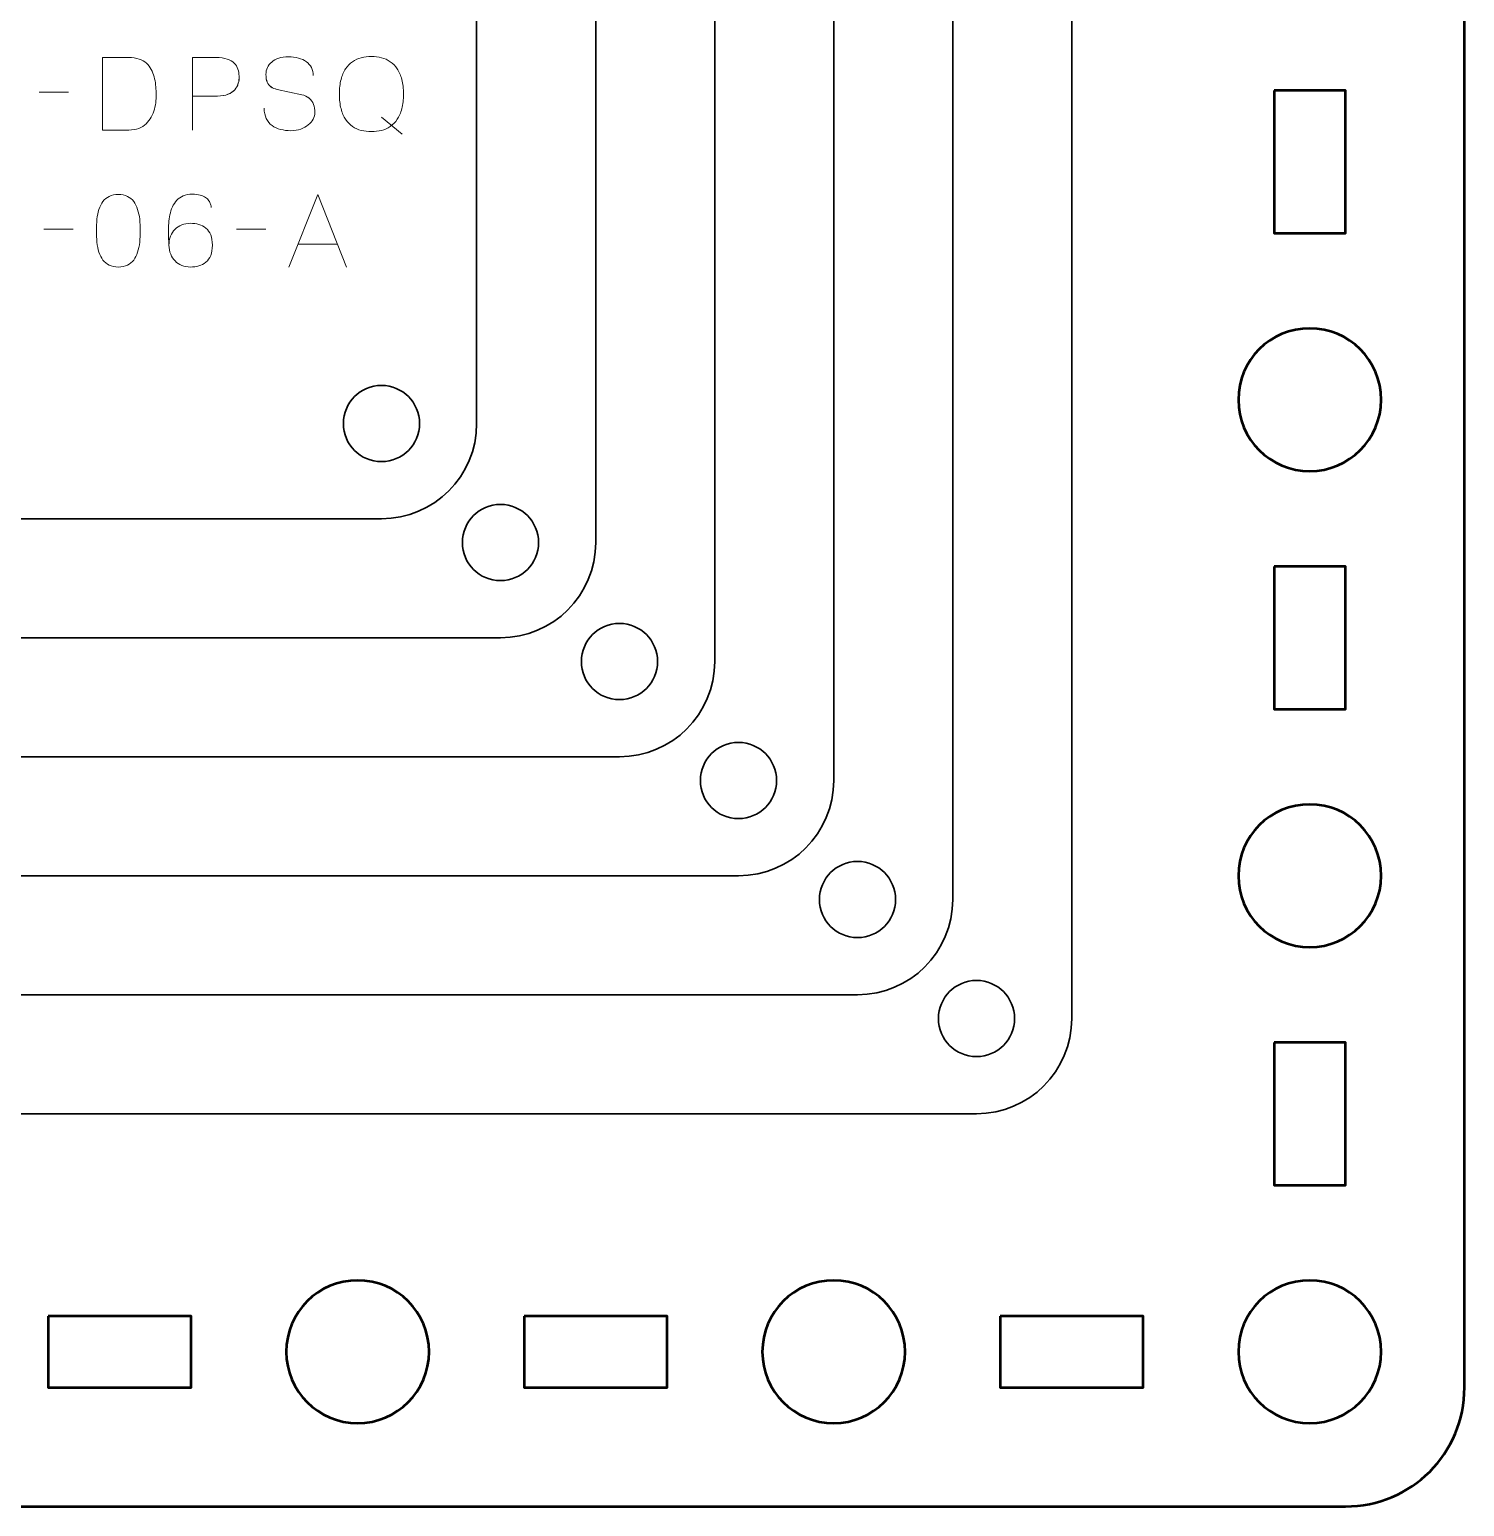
# Model space of a CAD drawing. Header units: centimetres. Extents: x -22.2 to 1.2, y -20.5 to -9.2.
# Drawn here: x -16.88 to -10.85, y -20.5 to -14.29 of the extents above; entities that cross this region are included whole.
import ezdxf

# ---------------------------------------------------------------- set-up
doc = ezdxf.new("R2010")
doc.units = ezdxf.units.CM
doc.header["$MEASUREMENT"] = 0
doc.layers.add('Layer 1', color=7, linetype='Continuous')

msp = doc.modelspace()

# ---------------------------------------------------------------- linework, layer by layer
at = {"layer": 'Layer 1', "lineweight": 53}
for points, knots in [([(-21.64992, -9.19998), (-21.64992, -9.19998), (-11.34994, -9.19998), (-11.34994, -9.19998), (-11.34994, -9.19998), (-11.07294, -9.19998), (-10.84998, -9.42308), (-10.84998, -9.70008), (-10.84998, -9.70008), (-10.84998, -9.70008), (-10.84998, -20.00006), (-10.84998, -20.00006), (-10.84998, -20.00006), (-10.84998, -20.27706), (-11.07294, -20.50002), (-11.34994, -20.50002), (-11.34994, -20.50002), (-11.34994, -20.50002), (-21.64992, -20.50002), (-21.64992, -20.50002), (-21.64992, -20.50002), (-21.92692, -20.50002), (-22.15002, -20.27706), (-22.15002, -20.00006), (-22.15002, -20.00006), (-22.15002, -20.00006), (-22.15002, -9.70008), (-22.15002, -9.70008), (-22.15002, -9.70008), (-22.15002, -9.42308), (-21.92692, -9.19998), (-21.64992, -9.19998)], [0, 0, 0, 0, 0.125, 0.125, 0.125, 0.125, 0.25, 0.25, 0.25, 0.25, 0.375, 0.375, 0.375, 0.375, 0.5, 0.5, 0.5, 0.5, 0.625, 0.625, 0.625, 0.625, 0.75, 0.75, 0.75, 0.75, 0.875, 0.875, 0.875, 0.875, 1, 1, 1, 1]), ([(-11.64991, -14.55007), (-11.64991, -14.55007), (-11.3499, -14.55007), (-11.3499, -14.55007), (-11.3499, -14.55007), (-11.3499, -14.55007), (-11.3499, -15.15007), (-11.3499, -15.15007), (-11.3499, -15.15007), (-11.3499, -15.15007), (-11.64991, -15.15007), (-11.64991, -15.15007), (-11.64991, -15.15007), (-11.64991, -15.15007), (-11.64991, -14.55007), (-11.64991, -14.55007)], [0, 0, 0, 0, 0.25, 0.25, 0.25, 0.25, 0.5, 0.5, 0.5, 0.5, 0.75, 0.75, 0.75, 0.75, 1, 1, 1, 1]), ([(-11.20001, -15.84998), (-11.20001, -16.01575), (-11.33435, -16.14999), (-11.49997, -16.14999), (-11.49997, -16.14999), (-11.66564, -16.14999), (-11.79998, -16.01575), (-11.79998, -15.84998), (-11.79998, -15.84998), (-11.79998, -15.68432), (-11.66564, -15.54998), (-11.49997, -15.54998), (-11.49997, -15.54998), (-11.33435, -15.54998), (-11.20001, -15.68432), (-11.20001, -15.84998)], [0, 0, 0, 0, 0.25, 0.25, 0.25, 0.25, 0.5, 0.5, 0.5, 0.5, 0.75, 0.75, 0.75, 0.75, 1, 1, 1, 1]), ([(-11.64991, -16.55004), (-11.64991, -16.55004), (-11.3499, -16.55004), (-11.3499, -16.55004), (-11.3499, -16.55004), (-11.3499, -16.55004), (-11.3499, -17.15004), (-11.3499, -17.15004), (-11.3499, -17.15004), (-11.3499, -17.15004), (-11.64991, -17.15004), (-11.64991, -17.15004), (-11.64991, -17.15004), (-11.64991, -17.15004), (-11.64991, -16.55004), (-11.64991, -16.55004)], [0, 0, 0, 0, 0.25, 0.25, 0.25, 0.25, 0.5, 0.5, 0.5, 0.5, 0.75, 0.75, 0.75, 0.75, 1, 1, 1, 1]), ([(-11.20001, -17.85006), (-11.20001, -18.01569), (-11.33435, -18.15006), (-11.49997, -18.15006), (-11.49997, -18.15006), (-11.66564, -18.15006), (-11.79998, -18.01569), (-11.79998, -17.85006), (-11.79998, -17.85006), (-11.79998, -17.68429), (-11.66564, -17.55005), (-11.49997, -17.55005), (-11.49997, -17.55005), (-11.33435, -17.55005), (-11.20001, -17.68429), (-11.20001, -17.85006)], [0, 0, 0, 0, 0.25, 0.25, 0.25, 0.25, 0.5, 0.5, 0.5, 0.5, 0.75, 0.75, 0.75, 0.75, 1, 1, 1, 1]), ([(-11.64991, -18.54997), (-11.64991, -18.54997), (-11.3499, -18.54997), (-11.3499, -18.54997), (-11.3499, -18.54997), (-11.3499, -18.54997), (-11.3499, -19.14997), (-11.3499, -19.14997), (-11.3499, -19.14997), (-11.3499, -19.14997), (-11.64991, -19.14997), (-11.64991, -19.14997), (-11.64991, -19.14997), (-11.64991, -19.14997), (-11.64991, -18.54997), (-11.64991, -18.54997)], [0, 0, 0, 0, 0.25, 0.25, 0.25, 0.25, 0.5, 0.5, 0.5, 0.5, 0.75, 0.75, 0.75, 0.75, 1, 1, 1, 1]), ([(-15.20001, -19.85002), (-15.20001, -20.01565), (-15.33425, -20.14999), (-15.50002, -20.14999), (-15.50002, -20.14999), (-15.66568, -20.14999), (-15.80002, -20.01565), (-15.80002, -19.85002), (-15.80002, -19.85002), (-15.80002, -19.68436), (-15.66568, -19.55002), (-15.50002, -19.55002), (-15.50002, -19.55002), (-15.33425, -19.55002), (-15.20001, -19.68436), (-15.20001, -19.85002)], [0, 0, 0, 0, 0.25, 0.25, 0.25, 0.25, 0.5, 0.5, 0.5, 0.5, 0.75, 0.75, 0.75, 0.75, 1, 1, 1, 1]), ([(-13.19994, -19.85002), (-13.19994, -20.01565), (-13.33431, -20.14999), (-13.49994, -20.14999), (-13.49994, -20.14999), (-13.66571, -20.14999), (-13.79994, -20.01565), (-13.79994, -19.85002), (-13.79994, -19.85002), (-13.79994, -19.68436), (-13.66571, -19.55002), (-13.49994, -19.55002), (-13.49994, -19.55002), (-13.33431, -19.55002), (-13.19994, -19.68436), (-13.19994, -19.85002)], [0, 0, 0, 0, 0.25, 0.25, 0.25, 0.25, 0.5, 0.5, 0.5, 0.5, 0.75, 0.75, 0.75, 0.75, 1, 1, 1, 1]), ([(-11.20001, -19.85002), (-11.20001, -20.01565), (-11.33435, -20.14999), (-11.49997, -20.14999), (-11.49997, -20.14999), (-11.66564, -20.14999), (-11.79998, -20.01565), (-11.79998, -19.85002), (-11.79998, -19.85002), (-11.79998, -19.68436), (-11.66564, -19.55002), (-11.49997, -19.55002), (-11.49997, -19.55002), (-11.33435, -19.55002), (-11.20001, -19.68436), (-11.20001, -19.85002)], [0, 0, 0, 0, 0.25, 0.25, 0.25, 0.25, 0.5, 0.5, 0.5, 0.5, 0.75, 0.75, 0.75, 0.75, 1, 1, 1, 1]), ([(-16.79993, -19.70009), (-16.79993, -19.70009), (-16.19993, -19.70009), (-16.19993, -19.70009), (-16.19993, -19.70009), (-16.19993, -19.70009), (-16.19993, -20.0001), (-16.19993, -20.0001), (-16.19993, -20.0001), (-16.19993, -20.0001), (-16.79993, -20.0001), (-16.79993, -20.0001), (-16.79993, -20.0001), (-16.79993, -20.0001), (-16.79993, -19.70009), (-16.79993, -19.70009)], [0, 0, 0, 0, 0.25, 0.25, 0.25, 0.25, 0.5, 0.5, 0.5, 0.5, 0.75, 0.75, 0.75, 0.75, 1, 1, 1, 1]), ([(-14.79996, -19.70009), (-14.79996, -19.70009), (-14.19996, -19.70009), (-14.19996, -19.70009), (-14.19996, -19.70009), (-14.19996, -19.70009), (-14.19996, -20.0001), (-14.19996, -20.0001), (-14.19996, -20.0001), (-14.19996, -20.0001), (-14.79996, -20.0001), (-14.79996, -20.0001), (-14.79996, -20.0001), (-14.79996, -20.0001), (-14.79996, -19.70009), (-14.79996, -19.70009)], [0, 0, 0, 0, 0.25, 0.25, 0.25, 0.25, 0.5, 0.5, 0.5, 0.5, 0.75, 0.75, 0.75, 0.75, 1, 1, 1, 1]), ([(-12.80003, -19.70009), (-12.80003, -19.70009), (-12.20003, -19.70009), (-12.20003, -19.70009), (-12.20003, -19.70009), (-12.20003, -19.70009), (-12.20003, -20.0001), (-12.20003, -20.0001), (-12.20003, -20.0001), (-12.20003, -20.0001), (-12.80003, -20.0001), (-12.80003, -20.0001), (-12.80003, -20.0001), (-12.80003, -20.0001), (-12.80003, -19.70009), (-12.80003, -19.70009)], [0, 0, 0, 0, 0.25, 0.25, 0.25, 0.25, 0.5, 0.5, 0.5, 0.5, 0.75, 0.75, 0.75, 0.75, 1, 1, 1, 1])]:
    msp.add_open_spline(points, degree=3, knots=knots, dxfattribs=at)
at = {"layer": 'Layer 1', "color": 30, "lineweight": 35}
for points in [[(-20.5, -11.25), (-20.5, -11.02913), (-20.32087, -10.85), (-20.1, -10.85), (-20.1, -10.85), (-20.1, -10.85), (-12.9, -10.85), (-12.9, -10.85), (-12.9, -10.85), (-12.67913, -10.85), (-12.5, -11.02913), (-12.5, -11.25), (-12.5, -11.25), (-12.5, -11.25), (-12.5, -18.45), (-12.5, -18.45), (-12.5, -18.45), (-12.5, -18.67087), (-12.67913, -18.85), (-12.9, -18.85), (-12.9, -18.85), (-12.9, -18.85), (-20.1, -18.85), (-20.1, -18.85), (-20.1, -18.85), (-20.32087, -18.85), (-20.5, -18.67087), (-20.5, -18.45), (-20.5, -18.45), (-20.5, -18.45), (-20.5, -11.25), (-20.5, -11.25)], [(-20, -11.75), (-20, -11.52913), (-19.82087, -11.35), (-19.6, -11.35), (-19.6, -11.35), (-19.6, -11.35), (-13.4, -11.35), (-13.4, -11.35), (-13.4, -11.35), (-13.17913, -11.35), (-13, -11.52913), (-13, -11.75), (-13, -11.75), (-13, -11.75), (-13, -17.95), (-13, -17.95), (-13, -17.95), (-13, -18.17087), (-13.17913, -18.35), (-13.4, -18.35), (-13.4, -18.35), (-13.4, -18.35), (-19.6, -18.35), (-19.6, -18.35), (-19.6, -18.35), (-19.82087, -18.35), (-20, -18.17087), (-20, -17.95), (-20, -17.95), (-20, -17.95), (-20, -11.75), (-20, -11.75)], [(-19.5, -12.25), (-19.5, -12.02913), (-19.32087, -11.85), (-19.1, -11.85), (-19.1, -11.85), (-19.1, -11.85), (-13.9, -11.85), (-13.9, -11.85), (-13.9, -11.85), (-13.67913, -11.85), (-13.5, -12.02913), (-13.5, -12.25), (-13.5, -12.25), (-13.5, -12.25), (-13.5, -17.45), (-13.5, -17.45), (-13.5, -17.45), (-13.5, -17.67087), (-13.67913, -17.85), (-13.9, -17.85), (-13.9, -17.85), (-13.9, -17.85), (-19.1, -17.85), (-19.1, -17.85), (-19.1, -17.85), (-19.32087, -17.85), (-19.5, -17.67087), (-19.5, -17.45), (-19.5, -17.45), (-19.5, -17.45), (-19.5, -12.25), (-19.5, -12.25)], [(-19, -12.75), (-19, -12.52913), (-18.82087, -12.35), (-18.6, -12.35), (-18.6, -12.35), (-18.6, -12.35), (-14.4, -12.35), (-14.4, -12.35), (-14.4, -12.35), (-14.17913, -12.35), (-14, -12.52913), (-14, -12.75), (-14, -12.75), (-14, -12.75), (-14, -16.95), (-14, -16.95), (-14, -16.95), (-14, -17.17087), (-14.17913, -17.35), (-14.4, -17.35), (-14.4, -17.35), (-14.4, -17.35), (-18.6, -17.35), (-18.6, -17.35), (-18.6, -17.35), (-18.82087, -17.35), (-19, -17.17087), (-19, -16.95), (-19, -16.95), (-19, -16.95), (-19, -12.75), (-19, -12.75)], [(-18.5, -13.25), (-18.5, -13.02913), (-18.32087, -12.85), (-18.1, -12.85), (-18.1, -12.85), (-18.1, -12.85), (-14.9, -12.85), (-14.9, -12.85), (-14.9, -12.85), (-14.67913, -12.85), (-14.5, -13.02913), (-14.5, -13.25), (-14.5, -13.25), (-14.5, -13.25), (-14.5, -16.45), (-14.5, -16.45), (-14.5, -16.45), (-14.5, -16.67087), (-14.67913, -16.85), (-14.9, -16.85), (-14.9, -16.85), (-14.9, -16.85), (-18.1, -16.85), (-18.1, -16.85), (-18.1, -16.85), (-18.32087, -16.85), (-18.5, -16.67087), (-18.5, -16.45), (-18.5, -16.45), (-18.5, -16.45), (-18.5, -13.25), (-18.5, -13.25)], [(-18, -13.75), (-18, -13.52913), (-17.82087, -13.35), (-17.6, -13.35), (-17.6, -13.35), (-17.6, -13.35), (-15.4, -13.35), (-15.4, -13.35), (-15.4, -13.35), (-15.17913, -13.35), (-15, -13.52913), (-15, -13.75), (-15, -13.75), (-15, -13.75), (-15, -15.95), (-15, -15.95), (-15, -15.95), (-15, -16.17087), (-15.17913, -16.35), (-15.4, -16.35), (-15.4, -16.35), (-15.4, -16.35), (-17.6, -16.35), (-17.6, -16.35), (-17.6, -16.35), (-17.82087, -16.35), (-18, -16.17087), (-18, -15.95), (-18, -15.95), (-18, -15.95), (-18, -13.75), (-18, -13.75)]]:
    msp.add_open_spline(points, degree=3, knots=[0, 0, 0, 0, 0.125, 0.125, 0.125, 0.125, 0.25, 0.25, 0.25, 0.25, 0.375, 0.375, 0.375, 0.375, 0.5, 0.5, 0.5, 0.5, 0.625, 0.625, 0.625, 0.625, 0.75, 0.75, 0.75, 0.75, 0.875, 0.875, 0.875, 0.875, 1, 1, 1, 1], dxfattribs=at)
at = {"layer": 'Layer 1', "color": 30, "lineweight": 9}
for points, knots in [([(-16.57197, -14.71707), (-16.57197, -14.71707), (-16.57197, -14.41185), (-16.57197, -14.41185), (-16.57197, -14.41185), (-16.57197, -14.41185), (-16.4619, -14.41185), (-16.4619, -14.41185), (-16.4619, -14.41185), (-16.44518, -14.41192), (-16.43072, -14.41411), (-16.41851, -14.41841), (-16.41851, -14.41841), (-16.40638, -14.42271), (-16.39608, -14.42864), (-16.38775, -14.43612), (-16.38775, -14.43612), (-16.37936, -14.44367), (-16.37258, -14.45235), (-16.36729, -14.46208), (-16.36729, -14.46208), (-16.362, -14.47189), (-16.35791, -14.48233), (-16.35501, -14.49341), (-16.35501, -14.49341), (-16.35212, -14.50442), (-16.35008, -14.51564), (-16.34881, -14.52699), (-16.34881, -14.52699), (-16.34754, -14.53835), (-16.34669, -14.54936), (-16.34634, -14.56001), (-16.34634, -14.56001), (-16.34584, -14.57067), (-16.34619, -14.58189), (-16.34732, -14.59367), (-16.34732, -14.59367), (-16.34845, -14.60545), (-16.35057, -14.61723), (-16.35374, -14.62895), (-16.35374, -14.62895), (-16.35685, -14.64066), (-16.36129, -14.65181), (-16.36701, -14.66232), (-16.36701, -14.66232), (-16.37265, -14.6729), (-16.37985, -14.68229), (-16.38846, -14.69047), (-16.38846, -14.69047), (-16.39714, -14.69866), (-16.40751, -14.70515), (-16.41964, -14.70987), (-16.41964, -14.70987), (-16.43178, -14.7146), (-16.44589, -14.717), (-16.4619, -14.71707), (-16.4619, -14.71707), (-16.4619, -14.71707), (-16.57197, -14.71707), (-16.57197, -14.71707)], [0, 0, 0, 0, 0.0666667, 0.0666667, 0.0666667, 0.0666667, 0.1333333, 0.1333333, 0.1333333, 0.1333333, 0.2, 0.2, 0.2, 0.2, 0.2666667, 0.2666667, 0.2666667, 0.2666667, 0.3333333, 0.3333333, 0.3333333, 0.3333333, 0.4, 0.4, 0.4, 0.4, 0.4666667, 0.4666667, 0.4666667, 0.4666667, 0.5333333, 0.5333333, 0.5333333, 0.5333333, 0.6, 0.6, 0.6, 0.6, 0.6666667, 0.6666667, 0.6666667, 0.6666667, 0.7333333, 0.7333333, 0.7333333, 0.7333333, 0.8, 0.8, 0.8, 0.8, 0.8666667, 0.8666667, 0.8666667, 0.8666667, 0.9333333, 0.9333333, 0.9333333, 0.9333333, 1, 1, 1, 1]), ([(-16.57197, -14.71707), (-16.57197, -14.71707), (-16.57197, -14.41185), (-16.57197, -14.41185), (-16.57197, -14.41185), (-16.57197, -14.41185), (-16.4619, -14.41185), (-16.4619, -14.41185), (-16.4619, -14.41185), (-16.44518, -14.41192), (-16.43072, -14.41411), (-16.41851, -14.41841), (-16.41851, -14.41841), (-16.40638, -14.42271), (-16.39608, -14.42864), (-16.38775, -14.43612), (-16.38775, -14.43612), (-16.37936, -14.44367), (-16.37258, -14.45235), (-16.36729, -14.46208), (-16.36729, -14.46208), (-16.362, -14.47189), (-16.35791, -14.48233), (-16.35501, -14.49341), (-16.35501, -14.49341), (-16.35212, -14.50442), (-16.35008, -14.51564), (-16.34881, -14.52699), (-16.34881, -14.52699), (-16.34754, -14.53835), (-16.34669, -14.54936), (-16.34634, -14.56001), (-16.34634, -14.56001), (-16.34584, -14.57067), (-16.34619, -14.58189), (-16.34732, -14.59367), (-16.34732, -14.59367), (-16.34845, -14.60545), (-16.35057, -14.61723), (-16.35374, -14.62895), (-16.35374, -14.62895), (-16.35685, -14.64066), (-16.36129, -14.65181), (-16.36701, -14.66232), (-16.36701, -14.66232), (-16.37265, -14.6729), (-16.37985, -14.68229), (-16.38846, -14.69047), (-16.38846, -14.69047), (-16.39714, -14.69866), (-16.40751, -14.70515), (-16.41964, -14.70987), (-16.41964, -14.70987), (-16.43178, -14.7146), (-16.44589, -14.717), (-16.4619, -14.71707), (-16.4619, -14.71707), (-16.4619, -14.71707), (-16.57197, -14.71707), (-16.57197, -14.71707)], [0, 0, 0, 0, 0.0666667, 0.0666667, 0.0666667, 0.0666667, 0.1333333, 0.1333333, 0.1333333, 0.1333333, 0.2, 0.2, 0.2, 0.2, 0.2666667, 0.2666667, 0.2666667, 0.2666667, 0.3333333, 0.3333333, 0.3333333, 0.3333333, 0.4, 0.4, 0.4, 0.4, 0.4666667, 0.4666667, 0.4666667, 0.4666667, 0.5333333, 0.5333333, 0.5333333, 0.5333333, 0.6, 0.6, 0.6, 0.6, 0.6666667, 0.6666667, 0.6666667, 0.6666667, 0.7333333, 0.7333333, 0.7333333, 0.7333333, 0.8, 0.8, 0.8, 0.8, 0.8666667, 0.8666667, 0.8666667, 0.8666667, 0.9333333, 0.9333333, 0.9333333, 0.9333333, 1, 1, 1, 1]), ([(-16.19351, -14.71707), (-16.19351, -14.71707), (-16.19351, -14.41185), (-16.19351, -14.41185), (-16.19351, -14.41185), (-16.19351, -14.41185), (-16.09614, -14.41185), (-16.09614, -14.41185), (-16.09614, -14.41185), (-16.07667, -14.41192), (-16.06066, -14.41411), (-16.04803, -14.41834), (-16.04803, -14.41834), (-16.03547, -14.4225), (-16.02559, -14.42829), (-16.01846, -14.43563), (-16.01846, -14.43563), (-16.01134, -14.44289), (-16.00626, -14.45122), (-16.00315, -14.4606), (-16.00315, -14.4606), (-16.00012, -14.46999), (-15.99836, -14.47979), (-15.99793, -14.49017), (-15.99793, -14.49017), (-15.99744, -14.50054), (-15.99864, -14.5107), (-16.00146, -14.52057), (-16.00146, -14.52057), (-16.00435, -14.53045), (-16.00922, -14.53941), (-16.01621, -14.54746), (-16.01621, -14.54746), (-16.02312, -14.5555), (-16.0325, -14.56192), (-16.04429, -14.56665), (-16.04429, -14.56665), (-16.05607, -14.57144), (-16.07067, -14.57384), (-16.0881, -14.57398), (-16.0881, -14.57398), (-16.0881, -14.57398), (-16.19351, -14.57398), (-16.19351, -14.57398), (-16.19351, -14.57398), (-16.19351, -14.57398), (-16.0881, -14.57398), (-16.0881, -14.57398), (-16.0881, -14.57398), (-16.07103, -14.57384), (-16.05656, -14.57144), (-16.04485, -14.56665), (-16.04485, -14.56665), (-16.03307, -14.56192), (-16.02368, -14.5555), (-16.01663, -14.54746), (-16.01663, -14.54746), (-16.00964, -14.53941), (-16.00463, -14.53045), (-16.00167, -14.52057), (-16.00167, -14.52057), (-15.99871, -14.5107), (-15.99744, -14.50054), (-15.99793, -14.49017), (-15.99793, -14.49017), (-15.99836, -14.47979), (-16.00012, -14.46999), (-16.00329, -14.4606), (-16.00329, -14.4606), (-16.0064, -14.45122), (-16.01162, -14.44289), (-16.01875, -14.43563), (-16.01875, -14.43563), (-16.02594, -14.42829), (-16.03582, -14.4225), (-16.04838, -14.41834), (-16.04838, -14.41834), (-16.06101, -14.41411), (-16.07688, -14.41192), (-16.09614, -14.41185), (-16.09614, -14.41185), (-16.09614, -14.41185), (-16.19351, -14.41185), (-16.19351, -14.41185), (-16.19351, -14.41185), (-16.19351, -14.41185), (-16.19351, -14.71707), (-16.19351, -14.71707)], [0, 0, 0, 0, 0.0454545, 0.0454545, 0.0454545, 0.0454545, 0.0909091, 0.0909091, 0.0909091, 0.0909091, 0.1363636, 0.1363636, 0.1363636, 0.1363636, 0.1818182, 0.1818182, 0.1818182, 0.1818182, 0.2272727, 0.2272727, 0.2272727, 0.2272727, 0.2727273, 0.2727273, 0.2727273, 0.2727273, 0.3181818, 0.3181818, 0.3181818, 0.3181818, 0.3636364, 0.3636364, 0.3636364, 0.3636364, 0.4090909, 0.4090909, 0.4090909, 0.4090909, 0.4545455, 0.4545455, 0.4545455, 0.4545455, 0.5, 0.5, 0.5, 0.5, 0.5454545, 0.5454545, 0.5454545, 0.5454545, 0.5909091, 0.5909091, 0.5909091, 0.5909091, 0.6363636, 0.6363636, 0.6363636, 0.6363636, 0.6818182, 0.6818182, 0.6818182, 0.6818182, 0.7272727, 0.7272727, 0.7272727, 0.7272727, 0.7727273, 0.7727273, 0.7727273, 0.7727273, 0.8181818, 0.8181818, 0.8181818, 0.8181818, 0.8636364, 0.8636364, 0.8636364, 0.8636364, 0.9090909, 0.9090909, 0.9090909, 0.9090909, 0.9545455, 0.9545455, 0.9545455, 0.9545455, 1, 1, 1, 1]), ([(-15.89295, -14.62478), (-15.89281, -14.64165), (-15.88985, -14.65611), (-15.88392, -14.66818), (-15.88392, -14.66818), (-15.87806, -14.68017), (-15.86988, -14.68998), (-15.85958, -14.6976), (-15.85958, -14.6976), (-15.84921, -14.70515), (-15.83728, -14.71072), (-15.82381, -14.71432), (-15.82381, -14.71432), (-15.8104, -14.71785), (-15.79601, -14.71961), (-15.78077, -14.71961), (-15.78077, -14.71961), (-15.76539, -14.71954), (-15.75156, -14.71728), (-15.73921, -14.71298), (-15.73921, -14.71298), (-15.72693, -14.70867), (-15.71642, -14.70289), (-15.7076, -14.69562), (-15.7076, -14.69562), (-15.69885, -14.68835), (-15.69208, -14.68024), (-15.68728, -14.67121), (-15.68728, -14.67121), (-15.68248, -14.66218), (-15.67994, -14.65294), (-15.67959, -14.64341), (-15.67959, -14.64341), (-15.67917, -14.63092), (-15.681, -14.61949), (-15.68502, -14.60919), (-15.68502, -14.60919), (-15.68905, -14.59889), (-15.69526, -14.59028), (-15.70365, -14.58323), (-15.70365, -14.58323), (-15.71198, -14.57617), (-15.72249, -14.57123), (-15.73505, -14.56848), (-15.73505, -14.56848), (-15.73505, -14.56848), (-15.83876, -14.54604), (-15.83876, -14.54604), (-15.83876, -14.54604), (-15.8485, -14.544), (-15.8569, -14.54054), (-15.86381, -14.53574), (-15.86381, -14.53574), (-15.87073, -14.53088), (-15.87609, -14.52417), (-15.87976, -14.51556), (-15.87976, -14.51556), (-15.88343, -14.50703), (-15.88533, -14.49616), (-15.88533, -14.48297), (-15.88533, -14.48297), (-15.88533, -14.47295), (-15.88328, -14.4635), (-15.87912, -14.45461), (-15.87912, -14.45461), (-15.87503, -14.44572), (-15.86896, -14.43788), (-15.86099, -14.43097), (-15.86099, -14.43097), (-15.85302, -14.42413), (-15.84314, -14.41876), (-15.83143, -14.41488), (-15.83143, -14.41488), (-15.81964, -14.41093), (-15.80617, -14.40896), (-15.79093, -14.40889), (-15.79093, -14.40889), (-15.77562, -14.40889), (-15.76158, -14.41065), (-15.74874, -14.41418), (-15.74874, -14.41418), (-15.73597, -14.41771), (-15.72489, -14.42279), (-15.71558, -14.42956), (-15.71558, -14.42956), (-15.70626, -14.43633), (-15.69907, -14.44466), (-15.69413, -14.45439), (-15.69413, -14.45439), (-15.68919, -14.4642), (-15.68686, -14.47542), (-15.68721, -14.48805), (-15.68721, -14.48805), (-15.68686, -14.47542), (-15.68919, -14.4642), (-15.69413, -14.45439), (-15.69413, -14.45439), (-15.69907, -14.44466), (-15.70626, -14.43633), (-15.71558, -14.42956), (-15.71558, -14.42956), (-15.72489, -14.42279), (-15.73597, -14.41771), (-15.74874, -14.41418), (-15.74874, -14.41418), (-15.76158, -14.41065), (-15.77562, -14.40889), (-15.79093, -14.40889), (-15.79093, -14.40889), (-15.80617, -14.40896), (-15.81964, -14.41093), (-15.83143, -14.41488), (-15.83143, -14.41488), (-15.84314, -14.41876), (-15.85302, -14.42413), (-15.86099, -14.43097), (-15.86099, -14.43097), (-15.86896, -14.43788), (-15.87503, -14.44572), (-15.87912, -14.45461), (-15.87912, -14.45461), (-15.88328, -14.4635), (-15.88533, -14.47295), (-15.88533, -14.48297), (-15.88533, -14.48297), (-15.88533, -14.49616), (-15.8835, -14.50703), (-15.87997, -14.51549), (-15.87997, -14.51549), (-15.87637, -14.52403), (-15.87108, -14.53066), (-15.86416, -14.53553), (-15.86416, -14.53553), (-15.85725, -14.54033), (-15.84878, -14.54386), (-15.83876, -14.54604), (-15.83876, -14.54604), (-15.83876, -14.54604), (-15.73505, -14.56848), (-15.73505, -14.56848), (-15.73505, -14.56848), (-15.72221, -14.57123), (-15.71162, -14.57617), (-15.7033, -14.58323), (-15.7033, -14.58323), (-15.6949, -14.59028), (-15.68876, -14.59889), (-15.68481, -14.60919), (-15.68481, -14.60919), (-15.68093, -14.61949), (-15.67917, -14.63092), (-15.67959, -14.64341), (-15.67959, -14.64341), (-15.67994, -14.65294), (-15.68248, -14.66218), (-15.68728, -14.67121), (-15.68728, -14.67121), (-15.69208, -14.68024), (-15.69885, -14.68835), (-15.7076, -14.69562), (-15.7076, -14.69562), (-15.71642, -14.70289), (-15.72693, -14.70867), (-15.73921, -14.71298), (-15.73921, -14.71298), (-15.75156, -14.71728), (-15.76539, -14.71954), (-15.78077, -14.71961), (-15.78077, -14.71961), (-15.79601, -14.71961), (-15.8104, -14.71785), (-15.82381, -14.71432), (-15.82381, -14.71432), (-15.83728, -14.71072), (-15.84921, -14.70515), (-15.85958, -14.6976), (-15.85958, -14.6976), (-15.86988, -14.68998), (-15.87806, -14.68017), (-15.88392, -14.66818), (-15.88392, -14.66818), (-15.88985, -14.65611), (-15.89281, -14.64165), (-15.89295, -14.62478)], [0, 0, 0, 0, 0.0217391, 0.0217391, 0.0217391, 0.0217391, 0.0434783, 0.0434783, 0.0434783, 0.0434783, 0.0652174, 0.0652174, 0.0652174, 0.0652174, 0.0869565, 0.0869565, 0.0869565, 0.0869565, 0.1086957, 0.1086957, 0.1086957, 0.1086957, 0.1304348, 0.1304348, 0.1304348, 0.1304348, 0.1521739, 0.1521739, 0.1521739, 0.1521739, 0.173913, 0.173913, 0.173913, 0.173913, 0.1956522, 0.1956522, 0.1956522, 0.1956522, 0.2173913, 0.2173913, 0.2173913, 0.2173913, 0.2391304, 0.2391304, 0.2391304, 0.2391304, 0.2608696, 0.2608696, 0.2608696, 0.2608696, 0.2826087, 0.2826087, 0.2826087, 0.2826087, 0.3043478, 0.3043478, 0.3043478, 0.3043478, 0.326087, 0.326087, 0.326087, 0.326087, 0.3478261, 0.3478261, 0.3478261, 0.3478261, 0.3695652, 0.3695652, 0.3695652, 0.3695652, 0.3913043, 0.3913043, 0.3913043, 0.3913043, 0.4130435, 0.4130435, 0.4130435, 0.4130435, 0.4347826, 0.4347826, 0.4347826, 0.4347826, 0.4565217, 0.4565217, 0.4565217, 0.4565217, 0.4782609, 0.4782609, 0.4782609, 0.4782609, 0.5, 0.5, 0.5, 0.5, 0.5217391, 0.5217391, 0.5217391, 0.5217391, 0.5434783, 0.5434783, 0.5434783, 0.5434783, 0.5652174, 0.5652174, 0.5652174, 0.5652174, 0.5869565, 0.5869565, 0.5869565, 0.5869565, 0.6086957, 0.6086957, 0.6086957, 0.6086957, 0.6304348, 0.6304348, 0.6304348, 0.6304348, 0.6521739, 0.6521739, 0.6521739, 0.6521739, 0.673913, 0.673913, 0.673913, 0.673913, 0.6956522, 0.6956522, 0.6956522, 0.6956522, 0.7173913, 0.7173913, 0.7173913, 0.7173913, 0.7391304, 0.7391304, 0.7391304, 0.7391304, 0.7608696, 0.7608696, 0.7608696, 0.7608696, 0.7826087, 0.7826087, 0.7826087, 0.7826087, 0.8043478, 0.8043478, 0.8043478, 0.8043478, 0.826087, 0.826087, 0.826087, 0.826087, 0.8478261, 0.8478261, 0.8478261, 0.8478261, 0.8695652, 0.8695652, 0.8695652, 0.8695652, 0.8913043, 0.8913043, 0.8913043, 0.8913043, 0.9130435, 0.9130435, 0.9130435, 0.9130435, 0.9347826, 0.9347826, 0.9347826, 0.9347826, 0.9565217, 0.9565217, 0.9565217, 0.9565217, 0.9782609, 0.9782609, 0.9782609, 0.9782609, 1, 1, 1, 1]), ([(-15.4421, -14.72342), (-15.42721, -14.72349), (-15.4131, -14.72173), (-15.39963, -14.71827), (-15.39963, -14.71827), (-15.38622, -14.71474), (-15.37395, -14.70924), (-15.36273, -14.70162), (-15.36273, -14.70162), (-15.35151, -14.694), (-15.34177, -14.68405), (-15.33352, -14.67177), (-15.33352, -14.67177), (-15.32526, -14.65943), (-15.31891, -14.64454), (-15.3144, -14.62697), (-15.3144, -14.62697), (-15.30981, -14.6094), (-15.30755, -14.58894), (-15.30748, -14.56552), (-15.30748, -14.56552), (-15.30755, -14.54231), (-15.30981, -14.52191), (-15.3144, -14.50442), (-15.3144, -14.50442), (-15.31891, -14.48685), (-15.32526, -14.47196), (-15.33352, -14.45961), (-15.33352, -14.45961), (-15.34177, -14.44734), (-15.35151, -14.43732), (-15.36273, -14.4297), (-15.36273, -14.4297), (-15.37395, -14.42201), (-15.38622, -14.41644), (-15.39963, -14.41284), (-15.39963, -14.41284), (-15.4131, -14.40931), (-15.42721, -14.40755), (-15.4421, -14.40762), (-15.4421, -14.40762), (-15.45699, -14.40755), (-15.4711, -14.40931), (-15.48458, -14.41284), (-15.48458, -14.41284), (-15.49798, -14.41644), (-15.51026, -14.42201), (-15.52148, -14.4297), (-15.52148, -14.4297), (-15.53269, -14.43732), (-15.54243, -14.44734), (-15.55069, -14.45961), (-15.55069, -14.45961), (-15.55894, -14.47196), (-15.56529, -14.48685), (-15.56981, -14.50442), (-15.56981, -14.50442), (-15.57439, -14.52191), (-15.57665, -14.54231), (-15.57672, -14.56552), (-15.57672, -14.56552), (-15.57665, -14.58894), (-15.57439, -14.6094), (-15.56981, -14.62697), (-15.56981, -14.62697), (-15.56529, -14.64454), (-15.55894, -14.65943), (-15.55069, -14.67177), (-15.55069, -14.67177), (-15.54243, -14.68405), (-15.53269, -14.694), (-15.52148, -14.70162), (-15.52148, -14.70162), (-15.51026, -14.70924), (-15.49798, -14.71474), (-15.48458, -14.71827), (-15.48458, -14.71827), (-15.4711, -14.72173), (-15.45699, -14.72349), (-15.4421, -14.72342)], [0, 0, 0, 0, 0.05, 0.05, 0.05, 0.05, 0.1, 0.1, 0.1, 0.1, 0.15, 0.15, 0.15, 0.15, 0.2, 0.2, 0.2, 0.2, 0.25, 0.25, 0.25, 0.25, 0.3, 0.3, 0.3, 0.3, 0.35, 0.35, 0.35, 0.35, 0.4, 0.4, 0.4, 0.4, 0.45, 0.45, 0.45, 0.45, 0.5, 0.5, 0.5, 0.5, 0.55, 0.55, 0.55, 0.55, 0.6, 0.6, 0.6, 0.6, 0.65, 0.65, 0.65, 0.65, 0.7, 0.7, 0.7, 0.7, 0.75, 0.75, 0.75, 0.75, 0.8, 0.8, 0.8, 0.8, 0.85, 0.85, 0.85, 0.85, 0.9, 0.9, 0.9, 0.9, 0.95, 0.95, 0.95, 0.95, 1, 1, 1, 1]), ([(-15.4421, -14.72342), (-15.42721, -14.72349), (-15.4131, -14.72173), (-15.39963, -14.71827), (-15.39963, -14.71827), (-15.38622, -14.71474), (-15.37395, -14.70924), (-15.36273, -14.70162), (-15.36273, -14.70162), (-15.35151, -14.694), (-15.34177, -14.68405), (-15.33352, -14.67177), (-15.33352, -14.67177), (-15.32526, -14.65943), (-15.31891, -14.64454), (-15.3144, -14.62697), (-15.3144, -14.62697), (-15.30981, -14.6094), (-15.30755, -14.58894), (-15.30748, -14.56552), (-15.30748, -14.56552), (-15.30755, -14.54231), (-15.30981, -14.52191), (-15.3144, -14.50442), (-15.3144, -14.50442), (-15.31891, -14.48685), (-15.32526, -14.47196), (-15.33352, -14.45961), (-15.33352, -14.45961), (-15.34177, -14.44734), (-15.35151, -14.43732), (-15.36273, -14.4297), (-15.36273, -14.4297), (-15.37395, -14.42201), (-15.38622, -14.41644), (-15.39963, -14.41284), (-15.39963, -14.41284), (-15.4131, -14.40931), (-15.42721, -14.40755), (-15.4421, -14.40762), (-15.4421, -14.40762), (-15.45699, -14.40755), (-15.4711, -14.40931), (-15.48458, -14.41284), (-15.48458, -14.41284), (-15.49798, -14.41644), (-15.51026, -14.42201), (-15.52148, -14.4297), (-15.52148, -14.4297), (-15.53269, -14.43732), (-15.54243, -14.44734), (-15.55069, -14.45961), (-15.55069, -14.45961), (-15.55894, -14.47196), (-15.56529, -14.48685), (-15.56981, -14.50442), (-15.56981, -14.50442), (-15.57439, -14.52191), (-15.57665, -14.54231), (-15.57672, -14.56552), (-15.57672, -14.56552), (-15.57665, -14.58894), (-15.57439, -14.6094), (-15.56981, -14.62697), (-15.56981, -14.62697), (-15.56529, -14.64454), (-15.55894, -14.65943), (-15.55069, -14.67177), (-15.55069, -14.67177), (-15.54243, -14.68405), (-15.53269, -14.694), (-15.52148, -14.70162), (-15.52148, -14.70162), (-15.51026, -14.70924), (-15.49798, -14.71474), (-15.48458, -14.71827), (-15.48458, -14.71827), (-15.4711, -14.72173), (-15.45699, -14.72349), (-15.4421, -14.72342)], [0, 0, 0, 0, 0.05, 0.05, 0.05, 0.05, 0.1, 0.1, 0.1, 0.1, 0.15, 0.15, 0.15, 0.15, 0.2, 0.2, 0.2, 0.2, 0.25, 0.25, 0.25, 0.25, 0.3, 0.3, 0.3, 0.3, 0.35, 0.35, 0.35, 0.35, 0.4, 0.4, 0.4, 0.4, 0.45, 0.45, 0.45, 0.45, 0.5, 0.5, 0.5, 0.5, 0.55, 0.55, 0.55, 0.55, 0.6, 0.6, 0.6, 0.6, 0.65, 0.65, 0.65, 0.65, 0.7, 0.7, 0.7, 0.7, 0.75, 0.75, 0.75, 0.75, 0.8, 0.8, 0.8, 0.8, 0.85, 0.85, 0.85, 0.85, 0.9, 0.9, 0.9, 0.9, 0.95, 0.95, 0.95, 0.95, 1, 1, 1, 1]), ([(-16.83782, -14.55747), (-16.83782, -14.55747), (-16.71463, -14.55747), (-16.71463, -14.55747), (-16.71463, -14.55747), (-16.71463, -14.55747), (-16.83782, -14.55747), (-16.83782, -14.55747)], [0, 0, 0, 0, 0.5, 0.5, 0.5, 0.5, 1, 1, 1, 1]), ([(-15.39977, -14.66246), (-15.39977, -14.66246), (-15.31341, -14.73358), (-15.31341, -14.73358), (-15.31341, -14.73358), (-15.31341, -14.73358), (-15.39977, -14.66246), (-15.39977, -14.66246)], [0, 0, 0, 0, 0.5, 0.5, 0.5, 0.5, 1, 1, 1, 1]), ([(-16.5055, -15.29238), (-16.49069, -15.29231), (-16.47792, -15.2897), (-16.46726, -15.28462), (-16.46726, -15.28462), (-16.45668, -15.27954), (-16.44786, -15.27227), (-16.44081, -15.26303), (-16.44081, -15.26303), (-16.43382, -15.25372), (-16.42832, -15.24271), (-16.42423, -15.23001), (-16.42423, -15.23001), (-16.4202, -15.21731), (-16.41731, -15.20341), (-16.41569, -15.18817), (-16.41569, -15.18817), (-16.41399, -15.17293), (-16.41315, -15.15691), (-16.41322, -15.13998), (-16.41322, -15.13998), (-16.41315, -15.12312), (-16.41399, -15.1071), (-16.41569, -15.09193), (-16.41569, -15.09193), (-16.41731, -15.07676), (-16.4202, -15.06279), (-16.42423, -15.05009), (-16.42423, -15.05009), (-16.42832, -15.03746), (-16.43382, -15.02646), (-16.44081, -15.01707), (-16.44081, -15.01707), (-16.44786, -15.00776), (-16.45668, -15.00049), (-16.46726, -14.99541), (-16.46726, -14.99541), (-16.47792, -14.99026), (-16.49069, -14.98765), (-16.5055, -14.98758), (-16.5055, -14.98758), (-16.52032, -14.98765), (-16.53309, -14.99026), (-16.54375, -14.99541), (-16.54375, -14.99541), (-16.55433, -15.00049), (-16.56315, -15.00776), (-16.5702, -15.01707), (-16.5702, -15.01707), (-16.57719, -15.02646), (-16.58269, -15.03746), (-16.58678, -15.05009), (-16.58678, -15.05009), (-16.59081, -15.06279), (-16.5937, -15.07676), (-16.59532, -15.09193), (-16.59532, -15.09193), (-16.59701, -15.1071), (-16.59786, -15.12312), (-16.59779, -15.13998), (-16.59779, -15.13998), (-16.59786, -15.15691), (-16.59701, -15.17293), (-16.59532, -15.18817), (-16.59532, -15.18817), (-16.5937, -15.20341), (-16.59081, -15.21731), (-16.58678, -15.23001), (-16.58678, -15.23001), (-16.58269, -15.24271), (-16.57719, -15.25372), (-16.5702, -15.26303), (-16.5702, -15.26303), (-16.56315, -15.27227), (-16.55433, -15.27954), (-16.54375, -15.28462), (-16.54375, -15.28462), (-16.53309, -15.2897), (-16.52032, -15.29231), (-16.5055, -15.29238)], [0, 0, 0, 0, 0.05, 0.05, 0.05, 0.05, 0.1, 0.1, 0.1, 0.1, 0.15, 0.15, 0.15, 0.15, 0.2, 0.2, 0.2, 0.2, 0.25, 0.25, 0.25, 0.25, 0.3, 0.3, 0.3, 0.3, 0.35, 0.35, 0.35, 0.35, 0.4, 0.4, 0.4, 0.4, 0.45, 0.45, 0.45, 0.45, 0.5, 0.5, 0.5, 0.5, 0.55, 0.55, 0.55, 0.55, 0.6, 0.6, 0.6, 0.6, 0.65, 0.65, 0.65, 0.65, 0.7, 0.7, 0.7, 0.7, 0.75, 0.75, 0.75, 0.75, 0.8, 0.8, 0.8, 0.8, 0.85, 0.85, 0.85, 0.85, 0.9, 0.9, 0.9, 0.9, 0.95, 0.95, 0.95, 0.95, 1, 1, 1, 1]), ([(-16.5055, -15.29238), (-16.49069, -15.29231), (-16.47792, -15.2897), (-16.46726, -15.28462), (-16.46726, -15.28462), (-16.45668, -15.27954), (-16.44786, -15.27227), (-16.44081, -15.26303), (-16.44081, -15.26303), (-16.43382, -15.25372), (-16.42832, -15.24271), (-16.42423, -15.23001), (-16.42423, -15.23001), (-16.4202, -15.21731), (-16.41731, -15.20341), (-16.41569, -15.18817), (-16.41569, -15.18817), (-16.41399, -15.17293), (-16.41315, -15.15691), (-16.41322, -15.13998), (-16.41322, -15.13998), (-16.41315, -15.12312), (-16.41399, -15.1071), (-16.41569, -15.09193), (-16.41569, -15.09193), (-16.41731, -15.07676), (-16.4202, -15.06279), (-16.42423, -15.05009), (-16.42423, -15.05009), (-16.42832, -15.03746), (-16.43382, -15.02646), (-16.44081, -15.01707), (-16.44081, -15.01707), (-16.44786, -15.00776), (-16.45668, -15.00049), (-16.46726, -14.99541), (-16.46726, -14.99541), (-16.47792, -14.99026), (-16.49069, -14.98765), (-16.5055, -14.98758), (-16.5055, -14.98758), (-16.52032, -14.98765), (-16.53309, -14.99026), (-16.54375, -14.99541), (-16.54375, -14.99541), (-16.55433, -15.00049), (-16.56315, -15.00776), (-16.5702, -15.01707), (-16.5702, -15.01707), (-16.57719, -15.02646), (-16.58269, -15.03746), (-16.58678, -15.05009), (-16.58678, -15.05009), (-16.59081, -15.06279), (-16.5937, -15.07676), (-16.59532, -15.09193), (-16.59532, -15.09193), (-16.59701, -15.1071), (-16.59786, -15.12312), (-16.59779, -15.13998), (-16.59779, -15.13998), (-16.59786, -15.15691), (-16.59701, -15.17293), (-16.59532, -15.18817), (-16.59532, -15.18817), (-16.5937, -15.20341), (-16.59081, -15.21731), (-16.58678, -15.23001), (-16.58678, -15.23001), (-16.58269, -15.24271), (-16.57719, -15.25372), (-16.5702, -15.26303), (-16.5702, -15.26303), (-16.56315, -15.27227), (-16.55433, -15.27954), (-16.54375, -15.28462), (-16.54375, -15.28462), (-16.53309, -15.2897), (-16.52032, -15.29231), (-16.5055, -15.29238)], [0, 0, 0, 0, 0.05, 0.05, 0.05, 0.05, 0.1, 0.1, 0.1, 0.1, 0.15, 0.15, 0.15, 0.15, 0.2, 0.2, 0.2, 0.2, 0.25, 0.25, 0.25, 0.25, 0.3, 0.3, 0.3, 0.3, 0.35, 0.35, 0.35, 0.35, 0.4, 0.4, 0.4, 0.4, 0.45, 0.45, 0.45, 0.45, 0.5, 0.5, 0.5, 0.5, 0.55, 0.55, 0.55, 0.55, 0.6, 0.6, 0.6, 0.6, 0.65, 0.65, 0.65, 0.65, 0.7, 0.7, 0.7, 0.7, 0.75, 0.75, 0.75, 0.75, 0.8, 0.8, 0.8, 0.8, 0.85, 0.85, 0.85, 0.85, 0.9, 0.9, 0.9, 0.9, 0.95, 0.95, 0.95, 0.95, 1, 1, 1, 1]), ([(-16.29299, -15.20052), (-16.29292, -15.18669), (-16.29067, -15.1742), (-16.28615, -15.16291), (-16.28615, -15.16291), (-16.28171, -15.15169), (-16.27543, -15.14203), (-16.26731, -15.13391), (-16.26731, -15.13391), (-16.25927, -15.12587), (-16.24974, -15.11966), (-16.23888, -15.11529), (-16.23888, -15.11529), (-16.22801, -15.11091), (-16.21609, -15.10873), (-16.20325, -15.10865), (-16.20325, -15.10865), (-16.19034, -15.10858), (-16.17827, -15.11021), (-16.16705, -15.11345), (-16.16705, -15.11345), (-16.15583, -15.11663), (-16.14603, -15.12185), (-16.13749, -15.12905), (-16.13749, -15.12905), (-16.12895, -15.13617), (-16.12225, -15.14563), (-16.11745, -15.15741), (-16.11745, -15.15741), (-16.11266, -15.16919), (-16.11019, -15.18351), (-16.11012, -15.20052), (-16.11012, -15.20052), (-16.11019, -15.21752), (-16.11266, -15.23184), (-16.11745, -15.24363), (-16.11745, -15.24363), (-16.12225, -15.25541), (-16.12895, -15.26486), (-16.13749, -15.27199), (-16.13749, -15.27199), (-16.14603, -15.27919), (-16.15583, -15.28441), (-16.16705, -15.28758), (-16.16705, -15.28758), (-16.17827, -15.29083), (-16.19034, -15.29245), (-16.20325, -15.29238), (-16.20325, -15.29238), (-16.21609, -15.29231), (-16.22787, -15.29012), (-16.23867, -15.28575), (-16.23867, -15.28575), (-16.24939, -15.28137), (-16.2587, -15.27516), (-16.26668, -15.26705), (-16.26668, -15.26705), (-16.27465, -15.25901), (-16.28093, -15.24934), (-16.28544, -15.23805), (-16.28544, -15.23805), (-16.29003, -15.22683), (-16.2925, -15.21435), (-16.29299, -15.20052), (-16.29299, -15.20052), (-16.29328, -15.19353), (-16.29363, -15.18521), (-16.29412, -15.17554), (-16.29412, -15.17554), (-16.29462, -15.1658), (-16.2949, -15.15522), (-16.29497, -15.14386), (-16.29497, -15.14386), (-16.29504, -15.13243), (-16.29469, -15.12065), (-16.29377, -15.10858), (-16.29377, -15.10858), (-16.29292, -15.09645), (-16.29123, -15.08452), (-16.28876, -15.07274), (-16.28876, -15.07274), (-16.28629, -15.06103), (-16.28276, -15.04995), (-16.27811, -15.03958), (-16.27811, -15.03958), (-16.27345, -15.02921), (-16.26745, -15.02004), (-16.26004, -15.01206), (-16.26004, -15.01206), (-16.25257, -15.00409), (-16.24346, -14.99781), (-16.23267, -14.99323), (-16.23267, -14.99323), (-16.22187, -14.98871), (-16.2091, -14.98638), (-16.19436, -14.98631), (-16.19436, -14.98631), (-16.18152, -14.98638), (-16.17065, -14.98765), (-16.16162, -14.99012), (-16.16162, -14.99012), (-16.15259, -14.99259), (-16.14518, -14.99591), (-16.13925, -15), (-16.13925, -15), (-16.1334, -15.00416), (-16.12874, -15.00868), (-16.12536, -15.01369), (-16.12536, -15.01369), (-16.12197, -15.01863), (-16.11943, -15.02364), (-16.11788, -15.02865), (-16.11788, -15.02865), (-16.11625, -15.03365), (-16.1152, -15.03831), (-16.11477, -15.04262), (-16.11477, -15.04262), (-16.1152, -15.03831), (-16.11625, -15.03365), (-16.11788, -15.02865), (-16.11788, -15.02865), (-16.11943, -15.02364), (-16.12197, -15.01863), (-16.12536, -15.01369), (-16.12536, -15.01369), (-16.12874, -15.00868), (-16.1334, -15.00416), (-16.13925, -15), (-16.13925, -15), (-16.14518, -14.99591), (-16.15259, -14.99259), (-16.16162, -14.99012), (-16.16162, -14.99012), (-16.17065, -14.98765), (-16.18152, -14.98638), (-16.19436, -14.98631), (-16.19436, -14.98631), (-16.2091, -14.98638), (-16.22187, -14.98871), (-16.23267, -14.99323), (-16.23267, -14.99323), (-16.24346, -14.99781), (-16.25257, -15.00409), (-16.26004, -15.01206), (-16.26004, -15.01206), (-16.26745, -15.02004), (-16.27345, -15.02921), (-16.27811, -15.03958), (-16.27811, -15.03958), (-16.28276, -15.04995), (-16.28629, -15.06103), (-16.28876, -15.07274), (-16.28876, -15.07274), (-16.29123, -15.08452), (-16.29292, -15.09645), (-16.29377, -15.10858), (-16.29377, -15.10858), (-16.29469, -15.12065), (-16.29504, -15.13243), (-16.29497, -15.14386), (-16.29497, -15.14386), (-16.2949, -15.15522), (-16.29462, -15.1658), (-16.29412, -15.17554), (-16.29412, -15.17554), (-16.29363, -15.18521), (-16.29328, -15.19353), (-16.29299, -15.20052), (-16.29299, -15.20052), (-16.2925, -15.21435), (-16.29003, -15.22683), (-16.28544, -15.23805), (-16.28544, -15.23805), (-16.28093, -15.24934), (-16.27465, -15.25901), (-16.26668, -15.26705), (-16.26668, -15.26705), (-16.2587, -15.27516), (-16.24939, -15.28137), (-16.23867, -15.28575), (-16.23867, -15.28575), (-16.22787, -15.29012), (-16.21609, -15.29231), (-16.20325, -15.29238), (-16.20325, -15.29238), (-16.19034, -15.29245), (-16.17827, -15.29083), (-16.16705, -15.28758), (-16.16705, -15.28758), (-16.15583, -15.28441), (-16.14603, -15.27919), (-16.13749, -15.27199), (-16.13749, -15.27199), (-16.12895, -15.26486), (-16.12225, -15.25541), (-16.11745, -15.24363), (-16.11745, -15.24363), (-16.11266, -15.23184), (-16.11019, -15.21752), (-16.11012, -15.20052), (-16.11012, -15.20052), (-16.11019, -15.18351), (-16.11266, -15.16919), (-16.11745, -15.15741), (-16.11745, -15.15741), (-16.12225, -15.14563), (-16.12895, -15.13617), (-16.13749, -15.12905), (-16.13749, -15.12905), (-16.14603, -15.12185), (-16.15583, -15.11663), (-16.16705, -15.11345), (-16.16705, -15.11345), (-16.17827, -15.11021), (-16.19034, -15.10858), (-16.20325, -15.10865), (-16.20325, -15.10865), (-16.21609, -15.10873), (-16.22801, -15.11091), (-16.23888, -15.11529), (-16.23888, -15.11529), (-16.24974, -15.11966), (-16.25927, -15.12587), (-16.26731, -15.13391), (-16.26731, -15.13391), (-16.27543, -15.14203), (-16.28171, -15.15169), (-16.28615, -15.16291), (-16.28615, -15.16291), (-16.29067, -15.1742), (-16.29292, -15.18669), (-16.29299, -15.20052)], [0, 0, 0, 0, 0.0172414, 0.0172414, 0.0172414, 0.0172414, 0.0344828, 0.0344828, 0.0344828, 0.0344828, 0.0517241, 0.0517241, 0.0517241, 0.0517241, 0.0689655, 0.0689655, 0.0689655, 0.0689655, 0.0862069, 0.0862069, 0.0862069, 0.0862069, 0.1034483, 0.1034483, 0.1034483, 0.1034483, 0.1206897, 0.1206897, 0.1206897, 0.1206897, 0.137931, 0.137931, 0.137931, 0.137931, 0.1551724, 0.1551724, 0.1551724, 0.1551724, 0.1724138, 0.1724138, 0.1724138, 0.1724138, 0.1896552, 0.1896552, 0.1896552, 0.1896552, 0.2068966, 0.2068966, 0.2068966, 0.2068966, 0.2241379, 0.2241379, 0.2241379, 0.2241379, 0.2413793, 0.2413793, 0.2413793, 0.2413793, 0.2586207, 0.2586207, 0.2586207, 0.2586207, 0.2758621, 0.2758621, 0.2758621, 0.2758621, 0.2931034, 0.2931034, 0.2931034, 0.2931034, 0.3103448, 0.3103448, 0.3103448, 0.3103448, 0.3275862, 0.3275862, 0.3275862, 0.3275862, 0.3448276, 0.3448276, 0.3448276, 0.3448276, 0.362069, 0.362069, 0.362069, 0.362069, 0.3793103, 0.3793103, 0.3793103, 0.3793103, 0.3965517, 0.3965517, 0.3965517, 0.3965517, 0.4137931, 0.4137931, 0.4137931, 0.4137931, 0.4310345, 0.4310345, 0.4310345, 0.4310345, 0.4482759, 0.4482759, 0.4482759, 0.4482759, 0.4655172, 0.4655172, 0.4655172, 0.4655172, 0.4827586, 0.4827586, 0.4827586, 0.4827586, 0.5, 0.5, 0.5, 0.5, 0.5172414, 0.5172414, 0.5172414, 0.5172414, 0.5344828, 0.5344828, 0.5344828, 0.5344828, 0.5517241, 0.5517241, 0.5517241, 0.5517241, 0.5689655, 0.5689655, 0.5689655, 0.5689655, 0.5862069, 0.5862069, 0.5862069, 0.5862069, 0.6034483, 0.6034483, 0.6034483, 0.6034483, 0.6206897, 0.6206897, 0.6206897, 0.6206897, 0.637931, 0.637931, 0.637931, 0.637931, 0.6551724, 0.6551724, 0.6551724, 0.6551724, 0.6724138, 0.6724138, 0.6724138, 0.6724138, 0.6896552, 0.6896552, 0.6896552, 0.6896552, 0.7068966, 0.7068966, 0.7068966, 0.7068966, 0.7241379, 0.7241379, 0.7241379, 0.7241379, 0.7413793, 0.7413793, 0.7413793, 0.7413793, 0.7586207, 0.7586207, 0.7586207, 0.7586207, 0.7758621, 0.7758621, 0.7758621, 0.7758621, 0.7931034, 0.7931034, 0.7931034, 0.7931034, 0.8103448, 0.8103448, 0.8103448, 0.8103448, 0.8275862, 0.8275862, 0.8275862, 0.8275862, 0.8448276, 0.8448276, 0.8448276, 0.8448276, 0.862069, 0.862069, 0.862069, 0.862069, 0.8793103, 0.8793103, 0.8793103, 0.8793103, 0.8965517, 0.8965517, 0.8965517, 0.8965517, 0.9137931, 0.9137931, 0.9137931, 0.9137931, 0.9310345, 0.9310345, 0.9310345, 0.9310345, 0.9482759, 0.9482759, 0.9482759, 0.9482759, 0.9655172, 0.9655172, 0.9655172, 0.9655172, 0.9827586, 0.9827586, 0.9827586, 0.9827586, 1, 1, 1, 1]), ([(-15.78881, -15.29238), (-15.78881, -15.29238), (-15.66774, -14.98716), (-15.66774, -14.98716), (-15.66774, -14.98716), (-15.66774, -14.98716), (-15.54624, -15.29238), (-15.54624, -15.29238), (-15.54624, -15.29238), (-15.54624, -15.29238), (-15.66774, -14.98716), (-15.66774, -14.98716), (-15.66774, -14.98716), (-15.66774, -14.98716), (-15.78881, -15.29238), (-15.78881, -15.29238)], [0, 0, 0, 0, 0.25, 0.25, 0.25, 0.25, 0.5, 0.5, 0.5, 0.5, 0.75, 0.75, 0.75, 0.75, 1, 1, 1, 1]), ([(-16.81792, -15.13278), (-16.81792, -15.13278), (-16.69473, -15.13278), (-16.69473, -15.13278), (-16.69473, -15.13278), (-16.69473, -15.13278), (-16.81792, -15.13278), (-16.81792, -15.13278)], [0, 0, 0, 0, 0.5, 0.5, 0.5, 0.5, 1, 1, 1, 1]), ([(-16.00894, -15.13278), (-16.00894, -15.13278), (-15.88575, -15.13278), (-15.88575, -15.13278), (-15.88575, -15.13278), (-15.88575, -15.13278), (-16.00894, -15.13278), (-16.00894, -15.13278)], [0, 0, 0, 0, 0.5, 0.5, 0.5, 0.5, 1, 1, 1, 1]), ([(-15.75071, -15.19628), (-15.75071, -15.19628), (-15.58477, -15.19628), (-15.58477, -15.19628), (-15.58477, -15.19628), (-15.58477, -15.19628), (-15.75071, -15.19628), (-15.75071, -15.19628)], [0, 0, 0, 0, 0.5, 0.5, 0.5, 0.5, 1, 1, 1, 1])]:
    msp.add_open_spline(points, degree=3, knots=knots, dxfattribs=at)
at = {"layer": 'Layer 1', "color": 250, "lineweight": 35}
for points in [[(-15.4, -15.79), (-15.31165, -15.79), (-15.24, -15.86165), (-15.24, -15.95), (-15.24, -15.95), (-15.24, -16.03835), (-15.31165, -16.11), (-15.4, -16.11), (-15.4, -16.11), (-15.48835, -16.11), (-15.56, -16.03835), (-15.56, -15.95), (-15.56, -15.95), (-15.56, -15.86165), (-15.48835, -15.79), (-15.4, -15.79)], [(-14.9, -16.29), (-14.81165, -16.29), (-14.74, -16.36165), (-14.74, -16.45), (-14.74, -16.45), (-14.74, -16.53835), (-14.81165, -16.61), (-14.9, -16.61), (-14.9, -16.61), (-14.98835, -16.61), (-15.06, -16.53835), (-15.06, -16.45), (-15.06, -16.45), (-15.06, -16.36165), (-14.98835, -16.29), (-14.9, -16.29)], [(-14.4, -16.79), (-14.31165, -16.79), (-14.24, -16.86165), (-14.24, -16.95), (-14.24, -16.95), (-14.24, -17.03835), (-14.31165, -17.11), (-14.4, -17.11), (-14.4, -17.11), (-14.48835, -17.11), (-14.56, -17.03835), (-14.56, -16.95), (-14.56, -16.95), (-14.56, -16.86165), (-14.48835, -16.79), (-14.4, -16.79)], [(-13.9, -17.29), (-13.81165, -17.29), (-13.74, -17.36165), (-13.74, -17.45), (-13.74, -17.45), (-13.74, -17.53835), (-13.81165, -17.61), (-13.9, -17.61), (-13.9, -17.61), (-13.98835, -17.61), (-14.06, -17.53835), (-14.06, -17.45), (-14.06, -17.45), (-14.06, -17.36165), (-13.98835, -17.29), (-13.9, -17.29)], [(-13.4, -17.79), (-13.31165, -17.79), (-13.24, -17.86165), (-13.24, -17.95), (-13.24, -17.95), (-13.24, -18.03835), (-13.31165, -18.11), (-13.4, -18.11), (-13.4, -18.11), (-13.48835, -18.11), (-13.56, -18.03835), (-13.56, -17.95), (-13.56, -17.95), (-13.56, -17.86165), (-13.48835, -17.79), (-13.4, -17.79)], [(-12.9, -18.29), (-12.81165, -18.29), (-12.74, -18.36165), (-12.74, -18.45), (-12.74, -18.45), (-12.74, -18.53835), (-12.81165, -18.61), (-12.9, -18.61), (-12.9, -18.61), (-12.98835, -18.61), (-13.06, -18.53835), (-13.06, -18.45), (-13.06, -18.45), (-13.06, -18.36165), (-12.98835, -18.29), (-12.9, -18.29)]]:
    msp.add_open_spline(points, degree=3, knots=[0, 0, 0, 0, 0.25, 0.25, 0.25, 0.25, 0.5, 0.5, 0.5, 0.5, 0.75, 0.75, 0.75, 0.75, 1, 1, 1, 1], dxfattribs=at)

doc.saveas('drawing.dxf')
